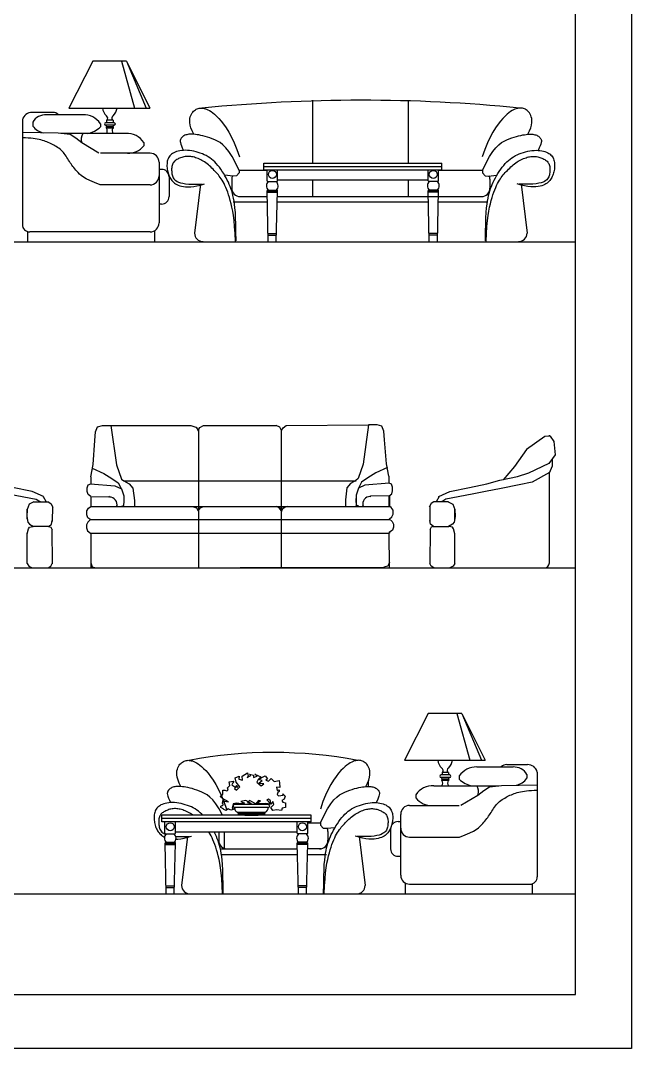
# Model space of a CAD drawing. Header units: inches. Extents: x 6 to 48.5, y 12.5 to 37.3.
# Drawn here: x 23.29 to 26.97, y 12.51 to 18.71 of the extents above; entities that cross this region are included whole.
import ezdxf

# ---------------------------------------------------------------- set-up
doc = ezdxf.new("R2010")
doc.units = ezdxf.units.IN
doc.header["$MEASUREMENT"] = 0
for name, color, linetype in [('02', 2, 'Continuous'), ('1', 1, 'Continuous'), ('kadrbm', 4, 'Continuous')]:
    doc.layers.add(name, color=color, linetype=linetype)

# ---------------------------------------------------------------- blocks, each defined once
blk = doc.blocks.new('kadrbm')
at = {"layer": 'kadrbm', "color": 4}
blk.add_lwpolyline([(0, 0), (0, 24.7972), (21, 24.7972), (21, 0), (0, 0)], close=True, dxfattribs=at)
blk.add_lwpolyline([(20.6631, 0.3257), (20.6631, 24.4603), (0.3369, 24.4603), (0.3369, 0.3257), (20.6631, 0.3257)], dxfattribs=at)

msp = doc.modelspace()

# ---------------------------------------------------------------- linework, layer by layer
at = {"layer": '02'}
for p, q in [((23.7246, 18.4682), (23.5805, 18.1858)), ((23.9274, 18.4682), (23.7246, 18.4682)), ((23.8967, 18.4682), (23.9756, 18.1858)), ((23.9274, 18.4682), (24.0454, 18.1858)), ((23.9274, 18.4682), (24.0684, 18.1858)), ((25.048, 18.2329), (25.048, 17.8541)), ((25.6255, 18.2329), (25.6255, 17.8541)), ((23.5805, 18.1858), (24.0684, 18.1858)), ((23.2995, 18.1148), (23.2995, 17.4838)), ((23.484, 18.1599), (23.3591, 18.1599)), ((23.6634, 18.1455), (23.4453, 18.1455)), ((23.8464, 18.1118), (23.8073, 18.1118)), ((23.8073, 18.1118), (23.8073, 18.0974)), ((23.8464, 18.1118), (23.8464, 18.0974)), ((23.3619, 18.1004), (23.3619, 18.0773)), ((23.7698, 18.0914), (23.7698, 18.0721)), ((23.8522, 18.0974), (23.8015, 18.0974)), ((23.8522, 18.082), (23.8015, 18.082)), ((23.8451, 18.0729), (23.8086, 18.0729)), ((23.8451, 18.0641), (23.8086, 18.0641)), ((23.9235, 18.0322), (23.5313, 18.0322)), ((24.0318, 17.978), (24.0318, 17.9588)), ((24.069, 17.9137), (23.7702, 17.9137)), ((24.1232, 17.8595), (24.1232, 17.4928)), ((24.7544, 17.8141), (24.7544, 17.8541)), ((24.7544, 17.8541), (25.8281, 17.8541)), ((25.8281, 17.8141), (25.8281, 17.8541)), ((24.1391, 17.8159), (24.1232, 17.8159)), ((24.7744, 17.8085), (24.6067, 17.8085)), ((24.7544, 17.8341), (25.8281, 17.8341)), ((24.7544, 17.8141), (25.8281, 17.8141)), ((24.7744, 17.7471), (24.7744, 17.8141)), ((24.8374, 17.7471), (24.8374, 17.8141)), ((25.7451, 17.7471), (25.7451, 17.8141)), ((25.8081, 17.7471), (25.8081, 17.8141)), ((26.0721, 17.8085), (25.8081, 17.8085)), ((24.1842, 17.7708), (24.1842, 17.6518)), ((24.5612, 17.7571), (24.5612, 17.7032)), ((24.7794, 17.7421), (24.8324, 17.7421)), ((24.8374, 17.7521), (25.7451, 17.7521)), ((25.048, 17.7521), (25.048, 17.6518)), ((25.6255, 17.7521), (25.6255, 17.6518)), ((25.8031, 17.7421), (25.7501, 17.7421)), ((26.1175, 17.7571), (26.1175, 17.7032)), ((24.069, 17.7224), (23.7685, 17.7224)), ((24.3728, 17.7264), (24.3371, 17.4313)), ((24.7744, 17.6841), (24.8374, 17.6841)), ((24.7744, 17.6781), (24.8374, 17.6781)), ((24.7817, 17.3798), (24.7745, 17.686)), ((24.7795, 17.6911), (24.8323, 17.6911)), ((24.8301, 17.3798), (24.8373, 17.686)), ((25.8081, 17.6841), (25.7451, 17.6841)), ((25.8081, 17.6781), (25.7451, 17.6781)), ((25.7524, 17.3798), (25.7452, 17.686)), ((25.803, 17.6911), (25.7502, 17.6911)), ((25.8008, 17.3798), (25.808, 17.686)), ((26.306, 17.7264), (26.3417, 17.4313)), ((24.1391, 17.6067), (24.1232, 17.6067)), ((24.7761, 17.6181), (24.5702, 17.6181)), ((24.6032, 17.6518), (24.7753, 17.6518)), ((25.7468, 17.6181), (24.8357, 17.6181)), ((24.8365, 17.6518), (26.0661, 17.6518)), ((26.1021, 17.6181), (25.8064, 17.6181)), ((23.3301, 17.4411), (23.3301, 17.3798)), ((24.069, 17.4387), (23.3446, 17.4387)), ((24.0963, 17.4461), (24.0963, 17.3798)), ((24.7805, 17.4291), (24.8312, 17.4291)), ((25.8019, 17.4291), (25.7512, 17.4291)), ((24.7808, 17.4191), (24.831, 17.4191)), ((25.8017, 17.4191), (25.7515, 17.4191)), ((23.7412, 16.2321), (23.7526, 16.2627)), ((23.7526, 16.2627), (23.782, 16.2719)), ((23.782, 16.2719), (23.833, 16.2719)), ((23.833, 16.2719), (23.8662, 16.0347)), ((23.833, 16.2719), (24.3141, 16.2704)), ((24.3141, 16.2704), (24.3513, 16.2599)), ((24.3478, 16.2603), (24.3595, 16.2404)), ((24.3579, 16.2389), (24.3688, 16.2599)), ((24.3616, 16.246), (24.3616, 15.4127)), ((24.3688, 16.2599), (24.3907, 16.2704)), ((24.3907, 16.2704), (24.8285, 16.2714)), ((24.8505, 16.261), (24.8285, 16.2714)), ((24.8615, 16.2401), (24.8505, 16.261)), ((24.8614, 16.2415), (24.8724, 16.2573)), ((24.8724, 16.2573), (24.8899, 16.2704)), ((24.8899, 16.2704), (25.3863, 16.2755)), ((25.3116, 16.2727), (25.3116, 16.272)), ((25.3863, 16.2755), (25.3542, 16.0381)), ((25.4373, 16.2757), (25.3863, 16.2755)), ((25.4666, 16.2667), (25.4373, 16.2757)), ((25.4783, 16.2361), (25.4666, 16.2667)), ((23.7373, 16.1801), (23.7412, 16.2321)), ((24.3586, 16.2403), (24.3601, 16.2363)), ((24.8608, 16.2414), (24.8593, 16.2374)), ((24.8614, 16.2415), (24.8614, 16.2415)), ((24.8616, 15.4127), (24.8616, 16.2418)), ((25.4823, 16.1841), (25.4783, 16.2361)), ((25.4945, 16.0403), (25.4823, 16.1841)), ((26.4488, 16.2048), (26.3388, 16.1266)), ((26.4835, 16.2072), (26.4488, 16.2048)), ((26.4761, 16.2067), (26.4761, 16.2129)), ((26.5039, 16.1755), (26.4835, 16.2072)), ((23.7259, 16.0363), (23.7373, 16.1801)), ((26.3388, 16.1266), (26.2655, 16.0239)), ((26.512, 16.0948), (26.5039, 16.1755)), ((26.4753, 16.041), (26.512, 16.0948)), ((26.4957, 16.0288), (26.4957, 16.0679)), ((23.7116, 15.9611), (23.7259, 16.0363)), ((23.7208, 16.0133), (23.7909, 15.9812)), ((23.8662, 16.0347), (23.8968, 15.9475)), ((25.3542, 16.0381), (25.324, 15.9508)), ((25.4997, 16.0174), (25.4297, 15.9849)), ((25.5091, 15.9653), (25.4945, 16.0403)), ((26.2655, 16.0239), (26.1983, 15.9432)), ((26.3531, 15.9848), (26.4753, 16.0435)), ((26.4774, 15.9848), (26.4957, 16.0288)), ((23.7116, 15.9611), (23.7116, 15.9192)), ((23.7909, 15.9812), (23.8381, 15.9521)), ((23.8381, 15.9521), (23.8776, 15.9261)), ((23.8968, 15.9475), (23.9108, 15.9368)), ((23.9108, 15.9368), (23.9439, 15.9185)), ((23.9108, 15.9368), (25.3108, 15.9368)), ((23.9116, 15.9368), (23.9116, 15.9363)), ((25.31, 15.94), (25.277, 15.9215)), ((25.3092, 15.94), (25.3092, 15.9395)), ((25.324, 15.9508), (25.31, 15.94)), ((25.3826, 15.9556), (25.3432, 15.9294)), ((25.4297, 15.9849), (25.3826, 15.9556)), ((25.5091, 15.9653), (25.5093, 15.9233)), ((26.0984, 15.9188), (26.1779, 15.9408)), ((26.1779, 15.9408), (26.2838, 15.9628)), ((26.2838, 15.9628), (26.3531, 15.9848)), ((26.4774, 15.9872), (26.3714, 15.9286)), ((26.4761, 15.4429), (26.4761, 15.9865)), ((23.3591, 15.8723), (23.2409, 15.8968)), ((23.4263, 15.843), (23.3591, 15.8723)), ((23.69, 15.8738), (23.6909, 15.8951)), ((23.6953, 15.8557), (23.69, 15.8738)), ((23.6909, 15.8951), (23.6962, 15.9132)), ((23.6962, 15.9132), (23.7113, 15.9185)), ((23.7029, 15.9154), (23.7029, 15.9155)), ((23.7108, 15.9193), (23.8567, 15.9081)), ((23.8567, 15.9081), (23.8964, 15.8899)), ((23.8776, 15.9261), (23.898, 15.8863)), ((23.8964, 15.8899), (23.9107, 15.8474)), ((23.9439, 15.9185), (23.9653, 15.8928)), ((23.9653, 15.8928), (23.9745, 15.8194)), ((25.2557, 15.8958), (25.2469, 15.8223)), ((25.277, 15.9215), (25.2557, 15.8958)), ((25.3246, 15.8932), (25.3105, 15.8506)), ((25.3432, 15.9294), (25.323, 15.8896)), ((25.3642, 15.9116), (25.3246, 15.8932)), ((25.5101, 15.9234), (25.3642, 15.9116)), ((25.5247, 15.9174), (25.5096, 15.9226)), ((25.518, 15.9195), (25.5179, 15.9197)), ((25.5301, 15.8993), (25.5247, 15.9174)), ((25.5258, 15.8599), (25.531, 15.878)), ((25.531, 15.878), (25.5301, 15.8993)), ((25.8091, 15.843), (25.8764, 15.8723)), ((25.8764, 15.8723), (25.9945, 15.8968)), ((25.9945, 15.8968), (26.0984, 15.9188)), ((26.0903, 15.8723), (26.0108, 15.8577)), ((26.186, 15.8919), (26.0903, 15.8723)), ((26.294, 15.9139), (26.186, 15.8919)), ((26.3714, 15.9286), (26.294, 15.9139)), ((26.3714, 15.9286), (26.3714, 15.9286)), ((23.2246, 15.8577), (23.3835, 15.8259)), ((23.3693, 15.8112), (23.3407, 15.7966)), ((23.3672, 15.8112), (23.4589, 15.8112)), ((23.3835, 15.8259), (23.408, 15.8112)), ((23.408, 15.8112), (23.4111, 15.8129)), ((23.4243, 15.843), (23.4426, 15.8112)), ((23.4263, 15.8395), (23.4263, 15.843)), ((23.4548, 15.8112), (23.4711, 15.8014)), ((23.7113, 15.843), (23.6953, 15.8557)), ((23.7112, 15.8432), (23.8207, 15.8408)), ((23.7116, 15.8432), (23.7116, 15.7827)), ((23.8263, 15.8383), (23.8204, 15.8423)), ((23.9115, 15.8127), (23.9101, 15.7903)), ((23.9107, 15.8474), (23.9116, 15.812)), ((23.9745, 15.8194), (23.9745, 15.7791)), ((25.2469, 15.8223), (25.247, 15.782)), ((25.3105, 15.8506), (25.3098, 15.8152)), ((25.3099, 15.8159), (25.3113, 15.7935)), ((25.3116, 15.8539), (25.3116, 15.7827)), ((25.3949, 15.8419), (25.4008, 15.846)), ((25.51, 15.8473), (25.4005, 15.8444)), ((25.5096, 15.8473), (25.5099, 15.7868)), ((25.5099, 15.7868), (25.5096, 15.8468)), ((25.5099, 15.8471), (25.5258, 15.8599)), ((25.5116, 15.8484), (25.5116, 15.7827)), ((25.7806, 15.8112), (25.7643, 15.8014)), ((25.8682, 15.8112), (25.7766, 15.8112)), ((25.8112, 15.843), (25.7929, 15.8112)), ((25.8091, 15.8395), (25.8091, 15.843)), ((25.8275, 15.8112), (25.8244, 15.8129)), ((25.8519, 15.8259), (25.8275, 15.8112)), ((26.0108, 15.8577), (25.8519, 15.8259)), ((25.8662, 15.8112), (25.8947, 15.7966)), ((23.3285, 15.7648), (23.3265, 15.7232)), ((23.3407, 15.7966), (23.3285, 15.7648)), ((23.3294, 15.7071), (23.3294, 15.767)), ((23.4711, 15.8014), (23.4833, 15.7794)), ((23.4807, 15.7823), (23.4793, 15.693)), ((23.6874, 15.7557), (23.6989, 15.7727)), ((23.6874, 15.7323), (23.6874, 15.7557)), ((23.6989, 15.7727), (23.7122, 15.7834)), ((23.7116, 15.7827), (25.5116, 15.7827)), ((23.866, 15.7897), (23.8719, 15.7826)), ((23.9065, 15.7867), (23.8964, 15.7826)), ((23.9107, 15.7907), (23.9065, 15.7867)), ((23.9123, 15.7827), (23.9124, 15.7816)), ((24.3251, 15.7818), (24.3491, 15.774)), ((24.3491, 15.774), (24.3601, 15.7556)), ((24.3601, 15.7556), (24.3732, 15.774)), ((24.3732, 15.774), (24.3907, 15.7818)), ((24.8483, 15.7751), (24.8308, 15.7829)), ((24.8329, 15.7818), (24.8592, 15.7713)), ((24.8615, 15.7567), (24.8483, 15.7751)), ((24.8592, 15.7713), (24.8614, 15.7529)), ((24.8614, 15.7529), (24.8702, 15.7713)), ((24.8724, 15.7752), (24.8615, 15.7567)), ((24.8702, 15.7713), (24.8877, 15.7818)), ((24.8964, 15.7832), (24.8724, 15.7752)), ((25.3091, 15.7859), (25.3091, 15.7848)), ((25.3108, 15.7939), (25.315, 15.7899)), ((25.315, 15.7899), (25.3251, 15.7859)), ((25.3555, 15.7931), (25.3496, 15.786)), ((25.5226, 15.7769), (25.5093, 15.7875)), ((25.5099, 15.7868), (25.5099, 15.787)), ((25.5342, 15.7599), (25.5226, 15.7769)), ((25.5344, 15.7365), (25.5342, 15.7599)), ((25.7643, 15.8014), (25.7521, 15.7794)), ((25.7548, 15.7823), (25.7562, 15.693)), ((25.8947, 15.7966), (25.9069, 15.7648)), ((25.9061, 15.7071), (25.9061, 15.767)), ((25.9069, 15.7648), (25.909, 15.7232)), ((23.3265, 15.7232), (23.3326, 15.689)), ((23.3326, 15.689), (23.3428, 15.6768)), ((23.4752, 15.6768), (23.4793, 15.6988)), ((23.6943, 15.688), (23.6864, 15.6713)), ((23.6945, 15.7153), (23.6874, 15.7323)), ((23.7112, 15.7035), (23.6943, 15.688)), ((23.7113, 15.7025), (23.6945, 15.7153)), ((25.5116, 15.7027), (23.7116, 15.7027)), ((25.5103, 15.7027), (25.5103, 15.7068)), ((25.5106, 15.7066), (25.5273, 15.7195)), ((25.5106, 15.7076), (25.5276, 15.6922)), ((25.5116, 15.7074), (25.5116, 15.7027)), ((25.5273, 15.7195), (25.5344, 15.7365)), ((25.5276, 15.6922), (25.5356, 15.6755)), ((25.7603, 15.6768), (25.7562, 15.6988)), ((25.9029, 15.689), (25.8927, 15.6768)), ((25.909, 15.7232), (25.9029, 15.689)), ((23.3285, 15.6181), (23.3367, 15.6474)), ((23.3367, 15.6474), (23.3428, 15.6572)), ((23.3428, 15.6768), (23.3672, 15.6621)), ((23.3428, 15.6572), (23.3631, 15.6621)), ((23.4598, 15.6629), (23.3659, 15.6629)), ((23.4569, 15.6621), (23.4711, 15.6572)), ((23.4589, 15.6621), (23.4752, 15.6768)), ((23.4711, 15.6572), (23.4793, 15.6426)), ((23.4772, 15.645), (23.4793, 15.4372)), ((23.6864, 15.6713), (23.6864, 15.6533)), ((23.6864, 15.6533), (23.6913, 15.6354)), ((23.6913, 15.6354), (23.7112, 15.6223)), ((23.7116, 15.6227), (25.5116, 15.6227)), ((23.7116, 15.6227), (23.7116, 15.4127)), ((25.5106, 15.6268), (25.5105, 15.6227)), ((25.5116, 15.4168), (25.5106, 15.6268)), ((25.5116, 15.4168), (25.5106, 15.6227)), ((25.5308, 15.6397), (25.511, 15.6264)), ((25.5116, 15.6268), (25.5116, 15.6227)), ((25.5357, 15.6576), (25.5308, 15.6397)), ((25.5356, 15.6755), (25.5357, 15.6576)), ((25.7643, 15.6572), (25.7562, 15.6426)), ((25.7582, 15.645), (25.7562, 15.4372)), ((25.7766, 15.6621), (25.7603, 15.6768)), ((25.7786, 15.6621), (25.7643, 15.6572)), ((25.7757, 15.6629), (25.8695, 15.6629)), ((25.8927, 15.6768), (25.8682, 15.6621)), ((25.8927, 15.6572), (25.8723, 15.6621)), ((25.8988, 15.6474), (25.8927, 15.6572)), ((25.9069, 15.6181), (25.8988, 15.6474)), ((23.3294, 15.4382), (23.3294, 15.6212)), ((25.9061, 15.4382), (25.9061, 15.6212)), ((23.3285, 15.4397), (23.3387, 15.4225)), ((23.4711, 15.4225), (23.4793, 15.4397)), ((23.7116, 15.4434), (23.7209, 15.4193)), ((25.5114, 15.4475), (25.5023, 15.4234)), ((25.7643, 15.4225), (25.7562, 15.4397)), ((25.9069, 15.4397), (25.8968, 15.4225)), ((23.3387, 15.4225), (23.3591, 15.4128)), ((23.4548, 15.4128), (23.4711, 15.4225)), ((23.7209, 15.4193), (23.7448, 15.4127)), ((23.7448, 15.4127), (25.4784, 15.4167)), ((25.5023, 15.4234), (25.4784, 15.4167)), ((25.7806, 15.4128), (25.7643, 15.4225)), ((25.8968, 15.4225), (25.8764, 15.4128)), ((25.7462, 14.5343), (25.6022, 14.2519)), ((25.9491, 14.5343), (25.7462, 14.5343)), ((25.9184, 14.5343), (25.9973, 14.2519)), ((25.9491, 14.5343), (26.067, 14.2519)), ((25.9491, 14.5343), (26.09, 14.2519)), ((25.6022, 14.2519), (26.09, 14.2519)), ((26.0394, 14.2117), (26.2575, 14.2117)), ((26.2188, 14.226), (26.3437, 14.226)), ((24.5824, 14.1466), (24.6067, 14.1572)), ((24.5873, 14.1194), (24.5824, 14.1466)), ((24.6067, 14.1572), (24.6038, 14.1388)), ((24.6038, 14.1388), (24.6271, 14.132)), ((24.6252, 14.1572), (24.6563, 14.1757)), ((24.6271, 14.132), (24.6252, 14.1572)), ((24.6543, 14.1485), (24.6757, 14.1602)), ((24.6601, 14.1563), (24.6543, 14.1485)), ((24.6563, 14.1757), (24.6601, 14.1563)), ((24.6689, 14.1689), (24.6922, 14.1631)), ((24.6757, 14.1602), (24.6689, 14.1689)), ((24.6922, 14.1631), (24.6922, 14.1485)), ((24.6922, 14.1485), (24.7155, 14.1553)), ((24.7009, 14.1679), (24.7359, 14.1524)), ((24.7155, 14.1553), (24.7009, 14.1679)), ((24.7204, 14.1369), (24.7126, 14.1194)), ((24.7204, 14.1369), (24.7631, 14.1592)), ((24.7359, 14.1524), (24.7204, 14.1369)), ((24.7446, 14.1301), (24.7204, 14.1369)), ((24.7631, 14.1592), (24.7767, 14.1407)), ((24.7767, 14.1407), (24.7679, 14.132)), ((24.7835, 14.1262), (24.799, 14.1427)), ((24.799, 14.1427), (24.8165, 14.1233)), ((25.8739, 14.1635), (25.8231, 14.1635)), ((25.8739, 14.1481), (25.8231, 14.1481)), ((25.829, 14.1779), (25.829, 14.1635)), ((25.868, 14.1779), (25.829, 14.1779)), ((25.8668, 14.139), (25.8302, 14.139)), ((25.868, 14.1779), (25.868, 14.1635)), ((25.9329, 14.1575), (25.9329, 14.1383)), ((26.3409, 14.1665), (26.3409, 14.1434)), ((26.4033, 14.1809), (26.4033, 13.5499)), ((24.5329, 14.067), (24.5407, 14.0728)), ((24.5368, 14.0864), (24.5494, 14.099)), ((24.5407, 14.0728), (24.5368, 14.0864)), ((24.5455, 14.1213), (24.5601, 14.1242)), ((24.5494, 14.099), (24.5455, 14.1213)), ((24.5601, 14.1242), (24.5737, 14.1262)), ((24.5679, 14.1155), (24.563, 14.1039)), ((24.563, 14.1039), (24.5805, 14.0922)), ((24.5737, 14.1262), (24.5679, 14.1155)), ((24.5902, 14.1), (24.5786, 14.0815)), ((24.5786, 14.0815), (24.5912, 14.0718)), ((24.5805, 14.0922), (24.5989, 14.0893)), ((24.6106, 14.0912), (24.5873, 14.1194)), ((24.5989, 14.0893), (24.5902, 14.1)), ((24.5912, 14.0718), (24.6106, 14.0912)), ((24.7126, 14.1194), (24.7388, 14.0971)), ((24.7272, 14.1165), (24.7446, 14.1301)), ((24.733, 14.1116), (24.7272, 14.1165)), ((24.7543, 14.1107), (24.733, 14.1116)), ((24.7388, 14.0971), (24.7543, 14.1107)), ((24.7679, 14.132), (24.7835, 14.1262)), ((24.8165, 14.1233), (24.8476, 14.131)), ((24.8515, 14.0874), (24.832, 14.0903)), ((24.832, 14.0903), (24.835, 14.0699)), ((24.835, 14.0699), (24.8466, 14.0747)), ((24.8466, 14.0747), (24.8466, 14.0631)), ((24.8476, 14.131), (24.8486, 14.1136)), ((24.8486, 14.1136), (24.8515, 14.0874)), ((25.3856, 14.0946), (25.3857, 14.1285)), ((25.3861, 14.0946), (25.3861, 14.1295)), ((25.7793, 14.0983), (26.1714, 14.0983)), ((25.8668, 14.1303), (25.8302, 14.1303)), ((24.4911, 14.033), (24.5077, 14.0476)), ((24.5067, 14.0223), (24.4911, 14.033)), ((24.5416, 14.0019), (24.5067, 14.0223)), ((24.5077, 14.0476), (24.5086, 14.0718)), ((24.5086, 14.0718), (24.5203, 14.0709)), ((24.5203, 14.0709), (24.5329, 14.067)), ((24.7825, 14.0184), (24.7728, 14.0126)), ((24.7728, 14.0126), (24.7966, 13.9871)), ((24.7942, 14.0078), (24.7825, 14.0184)), ((24.8388, 14.0582), (24.835, 14.0466)), ((24.835, 14.0466), (24.8437, 14.0379)), ((24.8466, 14.0631), (24.8388, 14.0582)), ((24.8437, 14.0379), (24.8719, 14.0417)), ((24.8767, 14.0175), (24.8641, 14.0087)), ((24.8699, 14.0495), (24.8826, 14.0359)), ((24.8719, 14.0417), (24.8699, 14.0495)), ((24.8826, 14.0359), (24.8767, 14.0175)), ((25.671, 14.0441), (25.671, 14.0249)), ((24.495, 13.967), (24.496, 13.9748)), ((24.5135, 13.9563), (24.495, 13.967)), ((24.496, 13.9748), (24.5047, 13.9787)), ((24.5077, 13.9942), (24.5009, 13.9942)), ((24.5047, 13.9787), (24.5096, 13.9825)), ((24.5077, 13.9942), (24.5086, 14.0087)), ((24.5096, 13.9825), (24.5077, 13.9942)), ((24.5086, 14.0087), (24.5174, 14.0058)), ((24.5135, 13.9554), (24.5135, 13.9563)), ((24.5271, 13.9486), (24.5135, 13.9554)), ((24.5174, 14.0058), (24.5416, 14.0019)), ((24.5397, 13.9583), (24.5271, 13.9486)), ((24.5562, 13.9505), (24.5397, 13.9583)), ((24.5776, 13.9563), (24.5562, 13.9505)), ((24.5698, 13.9893), (24.564, 13.9641)), ((24.564, 13.9641), (24.5776, 13.9563)), ((24.5912, 13.9932), (24.5698, 13.9893)), ((24.7808, 13.9861), (24.5786, 13.9861)), ((24.7808, 13.9674), (24.5786, 13.9674)), ((24.6184, 13.9884), (24.5912, 13.9932)), ((24.6456, 14.0087), (24.6155, 14.0029)), ((24.6155, 14.0029), (24.6378, 13.9932)), ((24.6378, 13.9932), (24.6184, 13.9884)), ((24.6786, 13.9913), (24.6456, 14.0087)), ((24.6679, 14.0087), (24.6572, 13.9981)), ((24.6572, 13.9981), (24.6786, 13.9913)), ((24.7068, 13.9884), (24.6679, 14.0087)), ((24.7223, 14.0097), (24.7068, 13.9884)), ((24.7068, 13.9884), (24.734, 14.0078)), ((24.7641, 13.9913), (24.7068, 13.9884)), ((24.7068, 13.9884), (24.7068, 13.9884)), ((24.734, 14.0078), (24.7223, 14.0097)), ((24.7966, 13.9871), (24.7641, 13.9913)), ((24.7966, 13.9871), (24.7942, 14.0078)), ((24.8097, 14.0039), (24.7966, 13.9871)), ((24.7966, 13.9871), (24.7966, 13.9871)), ((24.7966, 13.9669), (24.8155, 13.9845)), ((24.8097, 13.9486), (24.7966, 13.9669)), ((24.8155, 13.9845), (24.8097, 14.0039)), ((24.832, 13.9534), (24.8097, 13.9486)), ((24.8622, 13.9495), (24.832, 13.9534)), ((24.8651, 13.9631), (24.8622, 13.9495)), ((24.8641, 14.0087), (24.869, 14)), ((24.8864, 13.967), (24.8651, 13.9631)), ((24.869, 14), (24.8855, 13.9952)), ((24.8855, 13.9952), (24.8864, 13.967)), ((25.6338, 13.9798), (25.9326, 13.9798)), ((24.1392, 13.8802), (24.1392, 13.9202)), ((25.0394, 13.9202), (24.1392, 13.9202)), ((25.0394, 13.9002), (24.1392, 13.9002)), ((24.5974, 13.9395), (24.7636, 13.9395)), ((24.6009, 13.9333), (24.7601, 13.9333)), ((24.6017, 13.9319), (24.7593, 13.9319)), ((25.0394, 13.8802), (25.0394, 13.9202)), ((25.5796, 13.9256), (25.5796, 13.559)), ((25.0394, 13.8802), (24.1392, 13.8802)), ((24.1592, 13.8132), (24.1592, 13.8802)), ((24.2222, 13.8132), (24.2222, 13.8802)), ((24.9564, 13.8132), (24.9564, 13.8802)), ((25.0194, 13.8132), (25.0194, 13.8802)), ((25.0194, 13.8746), (25.0961, 13.8746)), ((25.5186, 13.8369), (25.5186, 13.7179)), ((25.5637, 13.8821), (25.5796, 13.8821)), ((24.1642, 13.8082), (24.2172, 13.8082)), ((24.9564, 13.8182), (24.2222, 13.8182)), ((24.295, 13.7926), (24.2593, 13.4974)), ((24.4835, 13.8182), (24.4835, 13.7693)), ((24.5163, 13.8182), (24.5163, 13.7179)), ((25.0144, 13.8082), (24.9614, 13.8082)), ((25.1415, 13.8232), (25.1415, 13.7693)), ((25.33, 13.7926), (25.3657, 13.4974)), ((25.6338, 13.7885), (25.9342, 13.7885)), ((24.1592, 13.7502), (24.2222, 13.7502)), ((24.1592, 13.7442), (24.2222, 13.7442)), ((24.1665, 13.446), (24.1593, 13.7521)), ((24.1643, 13.7572), (24.2171, 13.7572)), ((24.2149, 13.446), (24.2221, 13.7521)), ((24.4926, 13.7179), (24.9573, 13.7179)), ((25.0194, 13.7502), (24.9564, 13.7502)), ((25.0194, 13.7442), (24.9564, 13.7442)), ((24.9637, 13.446), (24.9565, 13.7521)), ((25.0143, 13.7572), (24.9615, 13.7572)), ((25.0121, 13.446), (25.0193, 13.7521)), ((25.0996, 13.7179), (25.0185, 13.7179)), ((24.4989, 13.6842), (24.9581, 13.6842)), ((25.0177, 13.6842), (25.1325, 13.6842)), ((25.5637, 13.6728), (25.5796, 13.6728)), ((24.1654, 13.4952), (24.2161, 13.4952)), ((24.1656, 13.4852), (24.2158, 13.4852)), ((25.0132, 13.4952), (24.9625, 13.4952)), ((25.013, 13.4852), (24.9628, 13.4852)), ((25.6065, 13.5122), (25.6065, 13.446)), ((25.6338, 13.5048), (26.3582, 13.5048)), ((26.3727, 13.5072), (26.3727, 13.446))]:
    msp.add_line(p, q, dxfattribs=at)
for points in [[(24.333, 18.0277), (24.3226, 18.0483), (24.3153, 18.0668), (24.3107, 18.0832), (24.3084, 18.0979), (24.3081, 18.1108), (24.3093, 18.1223), (24.3117, 18.1324), (24.3149, 18.1413), (24.3186, 18.1491), (24.3228, 18.1559), (24.3272, 18.1619), (24.332, 18.167), (24.337, 18.1714), (24.3422, 18.1751), (24.3476, 18.1781), (24.3531, 18.1806), (24.3586, 18.1827), (24.3642, 18.1842), (24.37, 18.1852), (24.3759, 18.1857), (24.3821, 18.1856), (24.3886, 18.1849), (24.3954, 18.1836), (24.4026, 18.1817), (24.4102, 18.179), (24.4183, 18.1755), (24.4271, 18.1709), (24.4365, 18.1649), (24.4467, 18.1574), (24.4578, 18.1481), (24.4698, 18.1368), (24.4829, 18.1233), (24.4971, 18.1074), (24.5122, 18.0885), (24.5279, 18.0664), (24.544, 18.0406), (24.5602, 18.0106), (24.5763, 17.9761), (24.5921, 17.9366), (24.6073, 17.8918)], [(26.3458, 18.0277), (26.3562, 18.0483), (26.3634, 18.0668), (26.368, 18.0832), (26.3703, 18.0979), (26.3707, 18.1108), (26.3695, 18.1223), (26.3671, 18.1324), (26.3639, 18.1413), (26.3601, 18.1491), (26.356, 18.1559), (26.3516, 18.1619), (26.3468, 18.167), (26.3418, 18.1714), (26.3365, 18.1751), (26.3312, 18.1781), (26.3257, 18.1806), (26.3202, 18.1827), (26.3146, 18.1842), (26.3088, 18.1852), (26.3028, 18.1857), (26.2967, 18.1856), (26.2902, 18.1849), (26.2834, 18.1836), (26.2762, 18.1817), (26.2686, 18.179), (26.2604, 18.1755), (26.2517, 18.1709), (26.2423, 18.1649), (26.2321, 18.1574), (26.221, 18.1481), (26.2089, 18.1368), (26.1958, 18.1233), (26.1817, 18.1074), (26.1666, 18.0885), (26.1509, 18.0664), (26.1348, 18.0406), (26.1186, 18.0106), (26.1025, 17.9761), (26.0867, 17.9366), (26.0715, 17.8918)], [(23.7612, 17.9144), (23.6581, 17.9765), (23.6218, 18.0042), (23.5877, 18.0255), (23.5151, 18.0341), (23.2995, 18.0381)], [(23.7685, 17.7224), (23.7344, 17.7358), (23.7068, 17.748), (23.6847, 17.7592), (23.6673, 17.7694), (23.6538, 17.7789), (23.6433, 17.7878), (23.635, 17.7962), (23.6278, 17.8042), (23.6212, 17.8119), (23.615, 17.8195), (23.609, 17.8269), (23.6034, 17.8342), (23.5979, 17.8415), (23.5927, 17.8489), (23.5876, 17.8563), (23.5827, 17.8639), (23.5778, 17.8717), (23.5729, 17.8796), (23.568, 17.8875), (23.563, 17.8954), (23.5578, 17.9032), (23.5523, 17.9107), (23.5465, 17.918), (23.5404, 17.9249), (23.5338, 17.9314), (23.5268, 17.9375), (23.5195, 17.9431), (23.5119, 17.9485), (23.5041, 17.9534), (23.4962, 17.9581), (23.4882, 17.9626), (23.4802, 17.9668), (23.4722, 17.9708), (23.4641, 17.9745), (23.456, 17.9781), (23.4476, 17.9815), (23.439, 17.9848), (23.4301, 17.9878), (23.4207, 17.9907), (23.4108, 17.9934), (23.4004, 17.9959), (23.3892, 17.9982), (23.3772, 18.0003), (23.3642, 18.0021), (23.35, 18.0035), (23.3346, 18.0046), (23.3178, 18.0053), (23.2995, 18.0056)], [(24.6067, 17.8085), (24.5843, 17.8558), (24.5634, 17.8938), (24.5438, 17.9237), (24.5254, 17.9468), (24.508, 17.9641), (24.4913, 17.977), (24.4753, 17.9865), (24.4598, 17.994), (24.4445, 18.0004), (24.4297, 18.0059), (24.4152, 18.0107), (24.4013, 18.0148), (24.388, 18.0182), (24.3753, 18.0211), (24.3635, 18.0234), (24.3524, 18.0252), (24.3423, 18.0266), (24.333, 18.0277), (24.3244, 18.0283), (24.3165, 18.0285), (24.3092, 18.0283), (24.3024, 18.0277), (24.296, 18.0266), (24.2899, 18.0252), (24.2842, 18.0234), (24.2787, 18.0212), (24.2735, 18.0186), (24.2688, 18.0156), (24.2645, 18.0123), (24.2607, 18.0087), (24.2573, 18.0047), (24.2546, 18.0005), (24.2525, 17.9959), (24.2512, 17.9908), (24.2509, 17.9847), (24.2518, 17.9775), (24.254, 17.9688), (24.2578, 17.9583), (24.2634, 17.9457), (24.2709, 17.9307)], [(26.0721, 17.8085), (26.0945, 17.8558), (26.1154, 17.8938), (26.135, 17.9237), (26.1534, 17.9468), (26.1708, 17.9641), (26.1875, 17.977), (26.2035, 17.9865), (26.219, 17.994), (26.2343, 18.0004), (26.2491, 18.0059), (26.2636, 18.0107), (26.2775, 18.0148), (26.2908, 18.0182), (26.3034, 18.0211), (26.3153, 18.0234), (26.3264, 18.0252), (26.3365, 18.0266), (26.3458, 18.0277), (26.3544, 18.0283), (26.3623, 18.0285), (26.3696, 18.0283), (26.3764, 18.0277), (26.3828, 18.0266), (26.3889, 18.0252), (26.3946, 18.0234), (26.4001, 18.0212), (26.4052, 18.0186), (26.41, 18.0156), (26.4143, 18.0123), (26.4181, 18.0087), (26.4214, 18.0047), (26.4242, 18.0005), (26.4263, 17.9959), (26.4276, 17.9908), (26.4279, 17.9847), (26.427, 17.9775), (26.4248, 17.9688), (26.421, 17.9583), (26.4154, 17.9457), (26.4079, 17.9307)], [(24.5874, 17.3849), (24.5871, 17.4397), (24.5863, 17.4858), (24.585, 17.5244), (24.5833, 17.5565), (24.5811, 17.5832), (24.5786, 17.6056), (24.5757, 17.6247), (24.5725, 17.6416), (24.5691, 17.6574), (24.5654, 17.6722), (24.5614, 17.6862), (24.557, 17.6997), (24.5522, 17.7128), (24.5469, 17.7256), (24.5412, 17.7383), (24.5349, 17.7512), (24.5281, 17.7643), (24.5207, 17.7774), (24.5129, 17.7906), (24.5047, 17.8036), (24.4961, 17.8162), (24.4872, 17.8284), (24.478, 17.84), (24.4686, 17.8508), (24.4591, 17.8607), (24.4493, 17.8698), (24.4394, 17.878), (24.4291, 17.8855), (24.4185, 17.8924), (24.4076, 17.8986), (24.3962, 17.9042), (24.3844, 17.9093), (24.3721, 17.914), (24.3595, 17.9181), (24.3466, 17.9217), (24.3336, 17.9248), (24.3205, 17.9273), (24.3076, 17.9292), (24.295, 17.9304), (24.2827, 17.9309), (24.2709, 17.9307), (24.2597, 17.9298), (24.249, 17.9282), (24.2389, 17.9261), (24.2295, 17.9234), (24.2207, 17.9201), (24.2127, 17.9164), (24.2054, 17.9122), (24.199, 17.9075), (24.1933, 17.9025), (24.1883, 17.8971), (24.184, 17.8913), (24.1804, 17.8851), (24.1775, 17.8786), (24.1751, 17.8718), (24.1733, 17.8646), (24.172, 17.8571), (24.1713, 17.8495), (24.171, 17.8416), (24.1712, 17.8336), (24.1718, 17.8256), (24.1727, 17.8176), (24.1741, 17.8097), (24.1757, 17.802), (24.1777, 17.7945), (24.18, 17.7872), (24.1826, 17.7802), (24.1856, 17.7734), (24.1889, 17.7668), (24.1926, 17.7606), (24.1966, 17.7545), (24.201, 17.7487), (24.2057, 17.7432), (24.211, 17.738), (24.2169, 17.7332), (24.2235, 17.7287), (24.2308, 17.7245), (24.2391, 17.7208), (24.2485, 17.7176), (24.2589, 17.7148), (24.2706, 17.7126), (24.2837, 17.7111), (24.2982, 17.7105), (24.3143, 17.7111), (24.3321, 17.713), (24.3518, 17.7164), (24.3734, 17.7216), (24.397, 17.7288)], [(26.0914, 17.3849), (26.0917, 17.4397), (26.0925, 17.4858), (26.0938, 17.5244), (26.0955, 17.5565), (26.0977, 17.5832), (26.1002, 17.6056), (26.1031, 17.6247), (26.1062, 17.6416), (26.1096, 17.6574), (26.1133, 17.6722), (26.1174, 17.6862), (26.1218, 17.6997), (26.1266, 17.7128), (26.1318, 17.7256), (26.1376, 17.7383), (26.1439, 17.7512), (26.1507, 17.7643), (26.158, 17.7774), (26.1659, 17.7906), (26.1741, 17.8036), (26.1827, 17.8162), (26.1916, 17.8284), (26.2008, 17.84), (26.2102, 17.8508), (26.2197, 17.8607), (26.2294, 17.8698), (26.2394, 17.878), (26.2497, 17.8855), (26.2602, 17.8924), (26.2712, 17.8986), (26.2826, 17.9042), (26.2944, 17.9093), (26.3066, 17.914), (26.3193, 17.9181), (26.3322, 17.9217), (26.3452, 17.9248), (26.3582, 17.9273), (26.3711, 17.9292), (26.3838, 17.9304), (26.3961, 17.9309), (26.4079, 17.9307), (26.4191, 17.9298), (26.4298, 17.9282), (26.4399, 17.9261), (26.4493, 17.9234), (26.4581, 17.9201), (26.4661, 17.9164), (26.4733, 17.9122), (26.4798, 17.9075), (26.4855, 17.9025), (26.4905, 17.8971), (26.4947, 17.8913), (26.4983, 17.8851), (26.5013, 17.8786), (26.5037, 17.8718), (26.5055, 17.8646), (26.5067, 17.8571), (26.5075, 17.8495), (26.5078, 17.8416), (26.5076, 17.8336), (26.507, 17.8256), (26.5061, 17.8176), (26.5047, 17.8097), (26.503, 17.802), (26.5011, 17.7945), (26.4988, 17.7872), (26.4961, 17.7802), (26.4932, 17.7734), (26.4899, 17.7668), (26.4862, 17.7606), (26.4822, 17.7545), (26.4778, 17.7487), (26.473, 17.7432), (26.4678, 17.738), (26.4619, 17.7332), (26.4553, 17.7287), (26.4479, 17.7245), (26.4396, 17.7208), (26.4303, 17.7176), (26.4199, 17.7148), (26.4082, 17.7126), (26.3951, 17.7111), (26.3806, 17.7105), (26.3645, 17.7111), (26.3466, 17.713), (26.327, 17.7164), (26.3054, 17.7216), (26.2818, 17.7288)], [(24.5846, 17.3817), (24.5819, 17.4297), (24.5788, 17.4712), (24.5753, 17.507), (24.5714, 17.5379), (24.5672, 17.5647), (24.5626, 17.588), (24.5579, 17.6087), (24.5529, 17.6276), (24.5478, 17.6453), (24.5426, 17.662), (24.5373, 17.6776), (24.5318, 17.6922), (24.5263, 17.7057), (24.5207, 17.7183), (24.5151, 17.7299), (24.5095, 17.7406), (24.5038, 17.7503), (24.4982, 17.7593), (24.4925, 17.7675), (24.4867, 17.7752), (24.4808, 17.7825), (24.4748, 17.7895), (24.4686, 17.7963), (24.4623, 17.8032), (24.4557, 17.81), (24.449, 17.8169), (24.4421, 17.8238), (24.435, 17.8306), (24.4278, 17.8372), (24.4205, 17.8436), (24.413, 17.8496), (24.4054, 17.8553), (24.3977, 17.8606), (24.3899, 17.8655), (24.3821, 17.8699), (24.3743, 17.874), (24.3665, 17.8776), (24.3588, 17.8809), (24.3511, 17.8839), (24.3435, 17.8864), (24.3361, 17.8887), (24.3287, 17.8906), (24.3215, 17.8921), (24.3144, 17.8933), (24.3074, 17.8941), (24.3004, 17.8944), (24.2935, 17.8944), (24.2866, 17.894), (24.2798, 17.8931), (24.2731, 17.8918), (24.2664, 17.8902), (24.2599, 17.8882), (24.2536, 17.8859), (24.2474, 17.8834), (24.2415, 17.8807), (24.2359, 17.8779), (24.2305, 17.8748), (24.2255, 17.8716), (24.2208, 17.8682), (24.2166, 17.8644), (24.2127, 17.8603), (24.2093, 17.8558), (24.2064, 17.8508), (24.204, 17.8453), (24.2021, 17.8393), (24.2008, 17.8328), (24.1998, 17.826), (24.1994, 17.8188), (24.1993, 17.8116), (24.1996, 17.8043), (24.2002, 17.797), (24.2012, 17.7899), (24.2024, 17.7831), (24.2041, 17.7765), (24.2063, 17.7703), (24.2093, 17.7643), (24.2132, 17.7586), (24.2182, 17.7532), (24.2244, 17.7482), (24.2319, 17.7435), (24.2411, 17.7391), (24.2522, 17.7352), (24.2658, 17.7318), (24.2822, 17.7291), (24.3019, 17.7271), (24.3253, 17.7261), (24.3528, 17.726), (24.385, 17.727)], [(26.0942, 17.3817), (26.0968, 17.4297), (26.1, 17.4712), (26.1035, 17.507), (26.1074, 17.5379), (26.1116, 17.5647), (26.1161, 17.588), (26.1209, 17.6087), (26.1258, 17.6276), (26.1309, 17.6453), (26.1362, 17.662), (26.1415, 17.6776), (26.147, 17.6922), (26.1525, 17.7057), (26.1581, 17.7183), (26.1637, 17.7299), (26.1693, 17.7406), (26.1749, 17.7503), (26.1806, 17.7593), (26.1863, 17.7675), (26.1921, 17.7752), (26.198, 17.7825), (26.204, 17.7895), (26.2102, 17.7963), (26.2165, 17.8032), (26.223, 17.81), (26.2298, 17.8169), (26.2367, 17.8238), (26.2437, 17.8306), (26.251, 17.8372), (26.2583, 17.8436), (26.2658, 17.8496), (26.2734, 17.8553), (26.2811, 17.8606), (26.2888, 17.8655), (26.2966, 17.8699), (26.3045, 17.874), (26.3123, 17.8776), (26.32, 17.8809), (26.3277, 17.8839), (26.3353, 17.8864), (26.3427, 17.8887), (26.35, 17.8906), (26.3572, 17.8921), (26.3644, 17.8933), (26.3714, 17.8941), (26.3784, 17.8944), (26.3853, 17.8944), (26.3921, 17.894), (26.3989, 17.8931), (26.4057, 17.8918), (26.4124, 17.8902), (26.4189, 17.8882), (26.4252, 17.8859), (26.4314, 17.8834), (26.4373, 17.8807), (26.4429, 17.8779), (26.4483, 17.8748), (26.4533, 17.8716), (26.4579, 17.8682), (26.4622, 17.8644), (26.466, 17.8603), (26.4694, 17.8558), (26.4723, 17.8508), (26.4748, 17.8453), (26.4766, 17.8393), (26.478, 17.8328), (26.4789, 17.826), (26.4794, 17.8188), (26.4795, 17.8116), (26.4792, 17.8043), (26.4785, 17.797), (26.4776, 17.7899), (26.4764, 17.7831), (26.4747, 17.7765), (26.4725, 17.7703), (26.4695, 17.7643), (26.4656, 17.7586), (26.4606, 17.7532), (26.4544, 17.7482), (26.4469, 17.7435), (26.4377, 17.7391), (26.4266, 17.7352), (26.413, 17.7318), (26.3966, 17.7291), (26.3769, 17.7271), (26.3535, 17.7261), (26.3259, 17.726), (26.2938, 17.727)], [(24.6067, 17.8085), (24.6067, 17.7945), (24.5896, 17.7774), (24.5709, 17.7759), (24.5186, 17.781)], [(26.0721, 17.8085), (26.0721, 17.7945), (26.0892, 17.7774), (26.1079, 17.7759), (26.1601, 17.781)], [(24.2552, 14.0938), (24.2449, 14.1144), (24.2376, 14.1329), (24.233, 14.1494), (24.2307, 14.164), (24.2303, 14.177), (24.2315, 14.1884), (24.2339, 14.1985), (24.2371, 14.2074), (24.2409, 14.2152), (24.245, 14.2221), (24.2495, 14.228), (24.2542, 14.2331), (24.2593, 14.2375), (24.2645, 14.2412), (24.2698, 14.2443), (24.2753, 14.2468), (24.2808, 14.2488), (24.2864, 14.2503), (24.2922, 14.2514), (24.2982, 14.2518), (24.3044, 14.2517), (24.3108, 14.251), (24.3176, 14.2497), (24.3248, 14.2478), (24.3324, 14.2451), (24.3406, 14.2416), (24.3493, 14.237), (24.3587, 14.231), (24.369, 14.2235), (24.38, 14.2142), (24.3921, 14.2029), (24.4052, 14.1895), (24.4193, 14.1735), (24.4344, 14.1547), (24.4501, 14.1325), (24.4662, 14.1067), (24.4824, 14.0768), (24.4986, 14.0423), (24.5143, 14.0028), (24.5295, 13.9579)], [(25.3698, 14.0938), (25.3801, 14.1144), (25.3874, 14.1329), (25.392, 14.1494), (25.3943, 14.164), (25.3947, 14.177), (25.3935, 14.1884), (25.3911, 14.1985), (25.3879, 14.2074), (25.3841, 14.2152), (25.38, 14.2221), (25.3755, 14.228), (25.3708, 14.2331), (25.3658, 14.2375), (25.3605, 14.2412), (25.3552, 14.2443), (25.3497, 14.2468), (25.3442, 14.2488), (25.3386, 14.2503), (25.3328, 14.2514), (25.3268, 14.2518), (25.3207, 14.2517), (25.3142, 14.251), (25.3074, 14.2497), (25.3002, 14.2478), (25.2926, 14.2451), (25.2844, 14.2416), (25.2757, 14.237), (25.2663, 14.231), (25.256, 14.2235), (25.245, 14.2142), (25.2329, 14.2029), (25.2198, 14.1895), (25.2057, 14.1735), (25.1906, 14.1547), (25.1749, 14.1325), (25.1588, 14.1067), (25.1426, 14.0768), (25.1265, 14.0423), (25.1107, 14.0028), (25.0955, 13.9579)], [(24.5073, 13.9202), (24.5065, 13.9219), (24.4856, 13.9599), (24.4661, 13.9899), (24.4476, 14.0129), (24.4302, 14.0302), (24.4136, 14.0431), (24.3975, 14.0526), (24.382, 14.0601), (24.3668, 14.0665), (24.3519, 14.0721), (24.3375, 14.0768), (24.3235, 14.0809), (24.3102, 14.0843), (24.2976, 14.0872), (24.2857, 14.0895), (24.2747, 14.0913), (24.2645, 14.0928), (24.2552, 14.0938), (24.2466, 14.0944), (24.2387, 14.0946), (24.2314, 14.0944), (24.2246, 14.0938), (24.2182, 14.0928), (24.2122, 14.0913), (24.2064, 14.0895), (24.2009, 14.0873), (24.1958, 14.0847), (24.191, 14.0817), (24.1867, 14.0784), (24.1829, 14.0748), (24.1796, 14.0709), (24.1768, 14.0666), (24.1747, 14.0621), (24.1734, 14.0569), (24.1731, 14.0509), (24.174, 14.0436), (24.1762, 14.0349), (24.1801, 14.0244), (24.1856, 14.0118), (24.1932, 13.9968)], [(25.0961, 13.8746), (25.1185, 13.9219), (25.1394, 13.9599), (25.159, 13.9899), (25.1774, 14.0129), (25.1948, 14.0302), (25.2114, 14.0431), (25.2275, 14.0526), (25.243, 14.0601), (25.2582, 14.0665), (25.2731, 14.0721), (25.2876, 14.0768), (25.3015, 14.0809), (25.3148, 14.0843), (25.3274, 14.0872), (25.3393, 14.0895), (25.3503, 14.0913), (25.3605, 14.0928), (25.3698, 14.0938), (25.3784, 14.0944), (25.3863, 14.0946), (25.3936, 14.0944), (25.4004, 14.0938), (25.4068, 14.0928), (25.4128, 14.0913), (25.4186, 14.0895), (25.4241, 14.0873), (25.4292, 14.0847), (25.434, 14.0817), (25.4383, 14.0784), (25.4421, 14.0748), (25.4454, 14.0709), (25.4482, 14.0666), (25.4503, 14.0621), (25.4516, 14.0569), (25.4519, 14.0509), (25.451, 14.0436), (25.4488, 14.0349), (25.445, 14.0244), (25.4394, 14.0118), (25.4318, 13.9968)], [(25.9416, 13.9805), (26.0447, 14.0426), (26.081, 14.0703), (26.1151, 14.0917), (26.1876, 14.1002), (26.4033, 14.1043)], [(25.9342, 13.7885), (25.9683, 13.8019), (25.996, 13.8141), (26.0181, 13.8253), (26.0354, 13.8356), (26.0489, 13.8451), (26.0594, 13.8539), (26.0678, 13.8623), (26.0749, 13.8703), (26.0815, 13.878), (26.0878, 13.8856), (26.0937, 13.893), (26.0994, 13.9003), (26.1048, 13.9076), (26.1101, 13.915), (26.1151, 13.9224), (26.1201, 13.93), (26.125, 13.9378), (26.1298, 13.9457), (26.1347, 13.9536), (26.1398, 13.9615), (26.145, 13.9693), (26.1504, 13.9769), (26.1562, 13.9841), (26.1624, 13.991), (26.169, 13.9975), (26.176, 14.0036), (26.1833, 14.0093), (26.1909, 14.0146), (26.1986, 14.0196), (26.2066, 14.0243), (26.2146, 14.0287), (26.2226, 14.0329), (26.2306, 14.0369), (26.2386, 14.0407), (26.2468, 14.0443), (26.2551, 14.0477), (26.2637, 14.0509), (26.2727, 14.0539), (26.2821, 14.0568), (26.292, 14.0595), (26.3024, 14.062), (26.3136, 14.0643), (26.3256, 14.0664), (26.3386, 14.0682), (26.3528, 14.0697), (26.3682, 14.0708), (26.385, 14.0714), (26.4033, 14.0717)], [(24.3877, 13.9202), (24.3813, 13.9268), (24.3716, 13.9359), (24.3616, 13.9442), (24.3513, 13.9517), (24.3408, 13.9585), (24.3298, 13.9647), (24.3185, 13.9703), (24.3067, 13.9755), (24.2944, 13.9801), (24.2817, 13.9842), (24.2688, 13.9879), (24.2558, 13.991), (24.2428, 13.9934), (24.2299, 13.9953), (24.2172, 13.9965), (24.205, 13.997), (24.1932, 13.9968), (24.1819, 13.9959), (24.1712, 13.9944), (24.1611, 13.9922), (24.1517, 13.9895), (24.1429, 13.9862), (24.1349, 13.9825), (24.1277, 13.9783), (24.1212, 13.9737), (24.1155, 13.9686), (24.1105, 13.9632), (24.1063, 13.9574), (24.1027, 13.9513), (24.0997, 13.9447), (24.0973, 13.9379), (24.0955, 13.9307), (24.0943, 13.9233), (24.0935, 13.9156), (24.0932, 13.9077), (24.0934, 13.8997), (24.094, 13.8917), (24.095, 13.8837), (24.0963, 13.8759), (24.098, 13.8681), (24.1, 13.8606), (24.1023, 13.8534), (24.1049, 13.8463), (24.1078, 13.8395), (24.1111, 13.833), (24.1148, 13.8267), (24.1188, 13.8207), (24.1232, 13.8149), (24.128, 13.8094), (24.1333, 13.8042), (24.1391, 13.7993), (24.1457, 13.7948), (24.1531, 13.7907), (24.1562, 13.7893)], [(24.3293, 13.9202), (24.3276, 13.9215), (24.3199, 13.9268), (24.3122, 13.9316), (24.3044, 13.9361), (24.2966, 13.9401), (24.2888, 13.9438), (24.281, 13.9471), (24.2733, 13.95), (24.2658, 13.9526), (24.2583, 13.9548), (24.251, 13.9567), (24.2438, 13.9582), (24.2366, 13.9594), (24.2296, 13.9602), (24.2226, 13.9606), (24.2157, 13.9605), (24.2089, 13.9601), (24.2021, 13.9592), (24.1953, 13.9579), (24.1887, 13.9563), (24.1821, 13.9543), (24.1758, 13.9521), (24.1697, 13.9496), (24.1637, 13.9469), (24.1581, 13.944), (24.1527, 13.941), (24.1477, 13.9378), (24.1431, 13.9343), (24.1388, 13.9305), (24.135, 13.9264), (24.1316, 13.9219), (24.1287, 13.917), (24.1263, 13.9115), (24.1244, 13.9054), (24.123, 13.8989), (24.1221, 13.8921), (24.1216, 13.885), (24.1215, 13.8777), (24.1218, 13.8704), (24.1225, 13.8631), (24.1234, 13.8561), (24.1246, 13.8492), (24.1263, 13.8427), (24.1285, 13.8364), (24.1315, 13.8304), (24.1354, 13.8247), (24.1404, 13.8194), (24.1466, 13.8143), (24.1542, 13.8096), (24.1633, 13.8052), (24.1638, 13.805)], [(25.1154, 13.451), (25.1157, 13.5058), (25.1165, 13.552), (25.1178, 13.5905), (25.1195, 13.6226), (25.1217, 13.6493), (25.1242, 13.6717), (25.1271, 13.6908), (25.1302, 13.7078), (25.1336, 13.7235), (25.1373, 13.7383), (25.1414, 13.7523), (25.1458, 13.7658), (25.1506, 13.7789), (25.1558, 13.7917), (25.1616, 13.8045), (25.1679, 13.8173), (25.1747, 13.8304), (25.182, 13.8436), (25.1899, 13.8567), (25.1981, 13.8697), (25.2067, 13.8824), (25.2156, 13.8945), (25.2248, 13.9061), (25.2342, 13.9169), (25.2437, 13.9268), (25.2534, 13.9359), (25.2634, 13.9442), (25.2737, 13.9517), (25.2842, 13.9585), (25.2952, 13.9647), (25.3065, 13.9703), (25.3184, 13.9755), (25.3306, 13.9801), (25.3433, 13.9842), (25.3562, 13.9879), (25.3692, 13.991), (25.3822, 13.9934), (25.3951, 13.9953), (25.4078, 13.9965), (25.4201, 13.997), (25.4318, 13.9968), (25.4431, 13.9959), (25.4538, 13.9944), (25.4639, 13.9922), (25.4733, 13.9895), (25.4821, 13.9862), (25.4901, 13.9825), (25.4973, 13.9783), (25.5038, 13.9737), (25.5095, 13.9686), (25.5145, 13.9632), (25.5187, 13.9574), (25.5223, 13.9513), (25.5253, 13.9447), (25.5277, 13.9379), (25.5295, 13.9307), (25.5307, 13.9233), (25.5315, 13.9156), (25.5318, 13.9077), (25.5316, 13.8997), (25.531, 13.8917), (25.53, 13.8837), (25.5287, 13.8759), (25.527, 13.8681), (25.525, 13.8606), (25.5227, 13.8534), (25.5201, 13.8463), (25.5172, 13.8395), (25.5139, 13.833), (25.5102, 13.8267), (25.5062, 13.8207), (25.5018, 13.8149), (25.497, 13.8094), (25.4918, 13.8042), (25.4859, 13.7993), (25.4793, 13.7948), (25.4719, 13.7907), (25.4636, 13.787), (25.4543, 13.7837), (25.4438, 13.7809), (25.4321, 13.7787), (25.4191, 13.7772), (25.4046, 13.7766), (25.3885, 13.7772), (25.3706, 13.7791), (25.351, 13.7826), (25.3294, 13.7878), (25.3057, 13.795)], [(25.1182, 13.4478), (25.1208, 13.4958), (25.124, 13.5373), (25.1275, 13.5732), (25.1314, 13.6041), (25.1356, 13.6308), (25.1401, 13.6541), (25.1449, 13.6749), (25.1498, 13.6938), (25.1549, 13.7115), (25.1602, 13.7281), (25.1655, 13.7437), (25.171, 13.7583), (25.1765, 13.7719), (25.182, 13.7845), (25.1877, 13.7961), (25.1933, 13.8067), (25.1989, 13.8165), (25.2046, 13.8254), (25.2103, 13.8337), (25.2161, 13.8414), (25.222, 13.8486), (25.228, 13.8556), (25.2342, 13.8625), (25.2405, 13.8693), (25.247, 13.8762), (25.2538, 13.8831), (25.2607, 13.8899), (25.2677, 13.8967), (25.2749, 13.9033), (25.2823, 13.9097), (25.2898, 13.9158), (25.2974, 13.9215), (25.3051, 13.9268), (25.3128, 13.9316), (25.3206, 13.9361), (25.3284, 13.9401), (25.3362, 13.9438), (25.344, 13.9471), (25.3517, 13.95), (25.3593, 13.9526), (25.3667, 13.9548), (25.374, 13.9567), (25.3812, 13.9582), (25.3884, 13.9594), (25.3954, 13.9602), (25.4024, 13.9606), (25.4093, 13.9605), (25.4161, 13.9601), (25.4229, 13.9592), (25.4297, 13.9579), (25.4363, 13.9563), (25.4429, 13.9543), (25.4492, 13.9521), (25.4554, 13.9496), (25.4613, 13.9469), (25.4669, 13.944), (25.4723, 13.941), (25.4773, 13.9378), (25.4819, 13.9343), (25.4862, 13.9305), (25.49, 13.9264), (25.4934, 13.9219), (25.4963, 13.917), (25.4987, 13.9115), (25.5006, 13.9054), (25.502, 13.8989), (25.5029, 13.8921), (25.5034, 13.885), (25.5035, 13.8777), (25.5032, 13.8704), (25.5025, 13.8631), (25.5016, 13.8561), (25.5004, 13.8492), (25.4987, 13.8427), (25.4965, 13.8364), (25.4935, 13.8304), (25.4896, 13.8247), (25.4846, 13.8194), (25.4784, 13.8143), (25.4709, 13.8096), (25.4617, 13.8052), (25.4506, 13.8013), (25.437, 13.7979), (25.4206, 13.7952), (25.4009, 13.7933), (25.3775, 13.7922), (25.3499, 13.7921), (25.3178, 13.7931)], [(25.0961, 13.8746), (25.0961, 13.8607), (25.1132, 13.8436), (25.1319, 13.842), (25.1841, 13.8471)], [(24.2242, 13.7933), (24.2475, 13.7922), (24.2751, 13.7921), (24.3072, 13.7931)], [(24.2256, 13.7768), (24.2366, 13.7772), (24.2544, 13.7791), (24.274, 13.7826), (24.2956, 13.7878), (24.3193, 13.795)], [(24.5068, 13.4478), (24.5042, 13.4958), (24.5011, 13.5373), (24.4975, 13.5732), (24.4936, 13.6041), (24.4894, 13.6308), (24.4849, 13.6541), (24.4801, 13.6749), (24.4752, 13.6938), (24.4701, 13.7115), (24.4648, 13.7281), (24.4595, 13.7437), (24.4541, 13.7583), (24.4485, 13.7719), (24.443, 13.7845), (24.4374, 13.7961), (24.4317, 13.8067), (24.4261, 13.8165), (24.425, 13.8182)], [(24.5096, 13.451), (24.5094, 13.5058), (24.5085, 13.552), (24.5072, 13.5905), (24.5055, 13.6226), (24.5033, 13.6493), (24.5008, 13.6717), (24.4979, 13.6908), (24.4948, 13.7078), (24.4914, 13.7235), (24.4877, 13.7383), (24.4836, 13.7523), (24.4792, 13.7658), (24.4744, 13.7789), (24.4692, 13.7917), (24.4634, 13.8045), (24.4572, 13.8173), (24.4567, 13.8182)]]:
    msp.add_lwpolyline(points, dxfattribs=at)
for centre in [(24.8064, 17.7854), (25.7761, 17.7854), (24.1912, 13.8515), (24.9874, 13.8515)]:
    msp.add_circle(centre, 0.024, dxfattribs=at)
for centre, radius, start, end in [((25.3429, 8.5858), 9.6471, 84.326, 95.71533), ((23.858, 18.1958), 0.0769, 187.48814, 227.33784), ((23.7939, 18.1958), 0.0769, 312.66216, 352.51186), ((23.3572, 18.1004), 0.0595, 88.18056, 166.04763), ((23.4409, 18.054), 0.0916, 87.26379, 149.58068), ((23.484, 18.1148), 0.0451, 42.98145, 90), ((23.6692, 18.0253), 0.1204, 33.29447, 92.78624), ((23.794, 18.1234), 0.0199, 324.41072, 52.97215), ((23.858, 18.1234), 0.0199, 127.02785, 215.58928), ((23.4469, 18.1394), 0.1053, 216.14458, 259.14419), ((23.6669, 18.1759), 0.1461, 280.41389, 314.76411), ((23.8015, 18.0897), 0.00772, 90, 270), ((23.7987, 18.0725), 0.00984, 2.17122, 73.74838), ((23.8086, 18.0685), 0.00437, 90, 270), ((23.7833, 18.0488), 0.0281, 323.57451, 32.9805), ((23.8687, 18.0488), 0.0281, 147.0195, 216.42549), ((23.855, 18.0725), 0.00984, 106.25162, 177.82878), ((23.8451, 18.0685), 0.00437, 270, 90), ((23.8522, 18.0897), 0.00772, 270, 90), ((23.721, 17.9979), 0.0665, 149.00375, 198.82501), ((23.9295, 17.9088), 0.1235, 34.08416, 92.795), ((23.9383, 18.0326), 0.1191, 267.19261, 321.68579), ((24.069, 17.8595), 0.0541, 0, 90), ((24.1391, 17.7708), 0.0451, 0, 90), ((24.069, 17.7766), 0.0541, 270, 0), ((24.6127, 17.7571), 0.0514, 157.88742, 180), ((24.8059, 17.7161), 0.0353, 132.50177, 225.14552), ((24.7794, 17.7471), 0.005, 180, 270), ((24.8059, 17.7161), 0.0353, 314.85448, 47.49823), ((24.8324, 17.7471), 0.005, 270, 0), ((25.7766, 17.7161), 0.0353, 132.50177, 225.14552), ((25.7501, 17.7471), 0.005, 180, 270), ((25.7766, 17.7161), 0.0353, 314.85448, 47.49823), ((25.8031, 17.7471), 0.005, 270, 0), ((26.0661, 17.7571), 0.0514, 0, 22.11258), ((24.6127, 17.7032), 0.0514, 180, 270), ((24.7795, 17.6861), 0.005, 90, 181.34498), ((24.8323, 17.6861), 0.005, 358.65502, 90), ((25.7502, 17.6861), 0.005, 90, 181.34498), ((25.803, 17.6861), 0.005, 358.65502, 90), ((26.0661, 17.7032), 0.0514, 270, 0), ((24.1391, 17.6518), 0.0451, 270, 0), ((23.3446, 17.4838), 0.0451, 180, 270), ((24.069, 17.4928), 0.0541, 270, 0), ((24.3885, 17.4313), 0.0514, 180, 270), ((26.2903, 17.4313), 0.0514, 270, 0), ((23.8236, 15.7926), 0.0471, 347.92942, 88.27629), ((25.3978, 15.7962), 0.0471, 91.98668, 192.33355), ((26.4461, 15.4429), 0.03, 270, 0), ((24.8107, 11.5636), 2.7354, 79.25547, 100.66667), ((25.8797, 14.2619), 0.0769, 187.48814, 227.33784), ((25.8156, 14.1895), 0.0199, 324.41072, 52.97215), ((25.8797, 14.1895), 0.0199, 127.02785, 215.58928), ((25.8156, 14.2619), 0.0769, 312.66216, 352.51186), ((26.0336, 14.0914), 0.1204, 87.21376, 146.70553), ((26.2188, 14.1809), 0.0451, 90, 137.01855), ((26.2619, 14.1201), 0.0916, 30.41932, 92.73621), ((26.3456, 14.1665), 0.0595, 13.95237, 91.81944), ((25.8231, 14.1558), 0.00772, 90, 270), ((25.8204, 14.1386), 0.00984, 2.17122, 73.74838), ((25.8302, 14.1346), 0.00437, 90, 270), ((25.8766, 14.1386), 0.00984, 106.25162, 177.82878), ((25.8668, 14.1346), 0.00437, 270, 90), ((25.8739, 14.1558), 0.00772, 270, 90), ((26.0359, 14.242), 0.1461, 225.23589, 259.58611), ((26.2559, 14.2055), 0.1053, 280.85581, 323.85542), ((25.7733, 13.9749), 0.1235, 87.205, 145.91584), ((25.8049, 14.115), 0.0281, 323.57451, 32.9805), ((25.8904, 14.115), 0.0281, 147.0195, 216.42549), ((25.9818, 14.0641), 0.0665, 341.17499, 30.99625), ((25.7644, 14.0988), 0.1191, 218.31421, 272.80739), ((24.5786, 13.9767), 0.00936, 90, 270), ((24.6065, 13.9654), 0.028, 175.98474, 250.54212), ((24.7529, 13.9654), 0.028, 292.47264, 4.01526), ((24.7808, 13.9767), 0.00936, 270, 90), ((25.6338, 13.9256), 0.0541, 90, 180), ((24.6005, 13.9378), 0.00352, 150.73707, 229.78576), ((24.5964, 13.9295), 0.00589, 299.96551, 71.44199), ((24.6805, 14.7123), 0.7921, 264.11556, 275.88444), ((24.7647, 13.9295), 0.00589, 108.55801, 240.03449), ((24.7605, 13.9378), 0.00352, 310.21424, 29.26293), ((25.0901, 13.8232), 0.0514, 0, 22.11258), ((25.5637, 13.8369), 0.0451, 90, 180), ((25.6338, 13.8427), 0.0541, 180, 270), ((24.1907, 13.7822), 0.0353, 132.50177, 225.14552), ((24.1642, 13.8132), 0.005, 180, 270), ((24.1907, 13.7822), 0.0353, 314.85448, 47.49823), ((24.2172, 13.8132), 0.005, 270, 0), ((24.5349, 13.7693), 0.0514, 180, 270), ((24.9879, 13.7822), 0.0353, 132.50177, 225.14552), ((24.9614, 13.8132), 0.005, 180, 270), ((24.9879, 13.7822), 0.0353, 314.85448, 47.49823), ((25.0144, 13.8132), 0.005, 270, 0), ((25.0901, 13.7693), 0.0514, 270, 0), ((24.1643, 13.7522), 0.005, 90, 181.34498), ((24.2171, 13.7522), 0.005, 358.65502, 90), ((24.9615, 13.7522), 0.005, 90, 181.34498), ((25.0143, 13.7522), 0.005, 358.65502, 90), ((25.5637, 13.7179), 0.0451, 180, 270), ((25.6338, 13.559), 0.0541, 180, 270), ((26.3582, 13.5499), 0.0451, 270, 0), ((24.3108, 13.4974), 0.0514, 180, 270), ((25.3143, 13.4974), 0.0514, 270, 0)]:
    msp.add_arc(centre, radius, start, end, dxfattribs=at)
at = {"layer": '1'}
for p, q in [((6.3075, 17.3798), (26.6337, 17.3798)), ((6.3075, 15.4129), (26.6337, 15.4129)), ((6.3075, 13.446), (26.6337, 13.446))]:
    msp.add_line(p, q, dxfattribs=at)

# ---------------------------------------------------------------- block references
at = {"layer": 'kadrbm'}
msp.add_blockref('kadrbm', (5.9706, 12.5141), dxfattribs=at)

doc.saveas('drawing.dxf')
